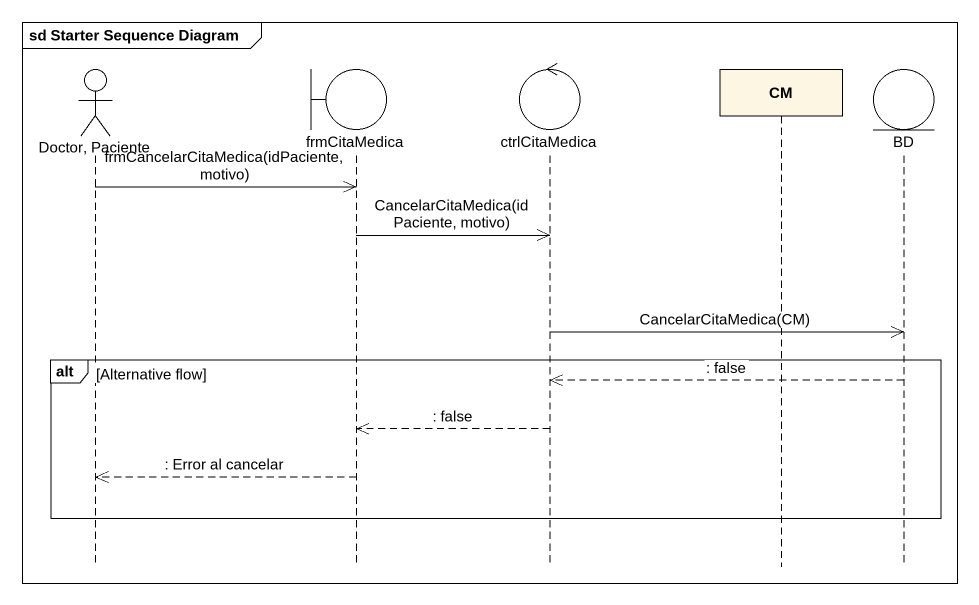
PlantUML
@startuml
mainframe sd Starter Sequence Diagram
hide footbox
actor "Doctor, Paciente" as Doctor_Paciente
boundary frmCitaMedica
control ctrlCitaMedica
participant CM
entity BD

Doctor_Paciente ->> frmCitaMedica : frmCancelarCitaMedica(idPaciente, motivo)
frmCitaMedica ->> ctrlCitaMedica : CancelarCitaMedica(idPaciente, motivo)
ctrlCitaMedica ->> BD : CancelarCitaMedica(CM)
alt Alternative flow
  BD -->> ctrlCitaMedica : : false
  ctrlCitaMedica -->> frmCitaMedica : : false
  frmCitaMedica -->> Doctor_Paciente : : Error al cancelar
end
@enduml
